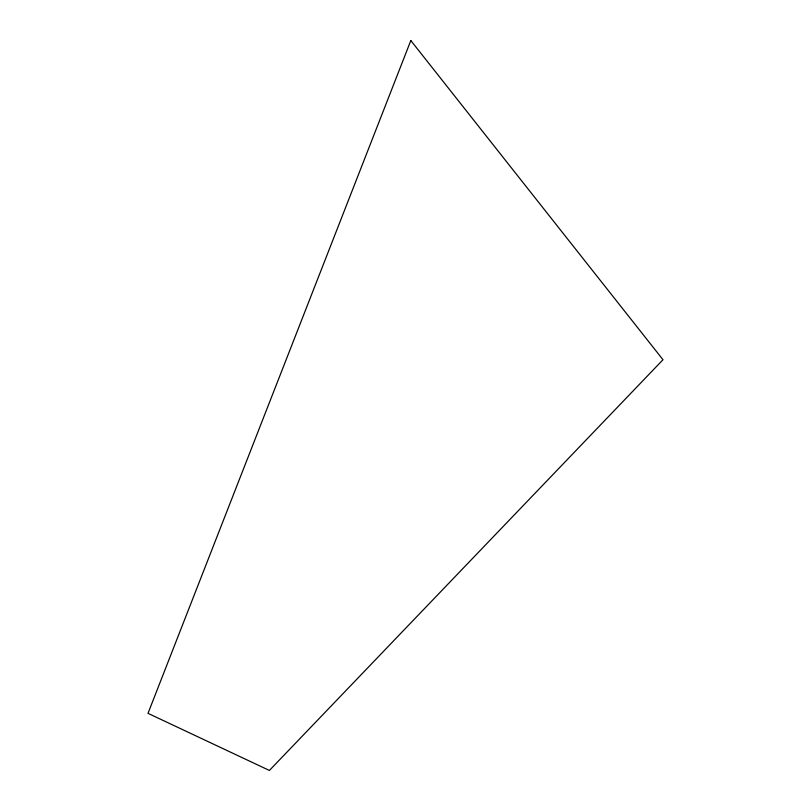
<?xml version="1.0" encoding="UTF-8"?>
<svg xmlns="http://www.w3.org/2000/svg" width="811" height="811" viewBox="0 0 811 811"><rect width="100%" height="100%" fill="white"/><g stroke="black" fill="none" stroke-linecap="round" stroke-linejoin="round"><path stroke-width="1.22" d="M410.822 40.55L148.007 713.335L269.404 770.45L662.992 359.729L410.822 40.55"/></g></svg>
